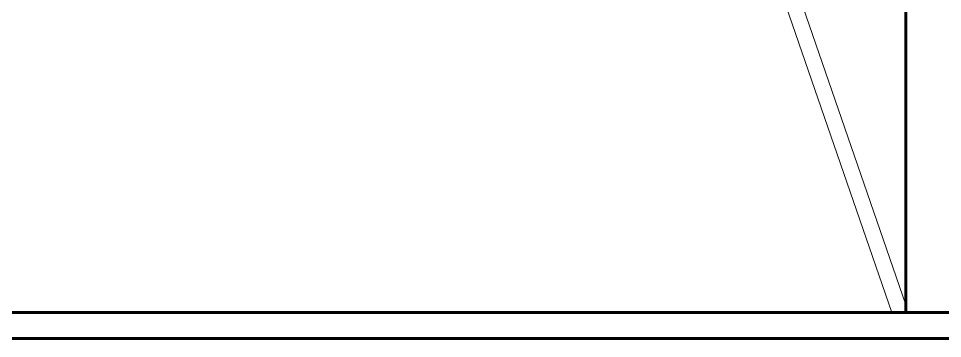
# Model space of a CAD drawing. Header units: millimetres. Extents: x 1769 to 2783, y -1222 to -971.
# Drawn here: x 2675.21 to 2692.97, y -1017.59 to -1011.43 of the extents above; entities that cross this region are included whole.
import ezdxf

# ---------------------------------------------------------------- set-up
doc = ezdxf.new("R2010")
doc.units = ezdxf.units.MM
doc.linetypes.add('501L', pattern=[5, 2.5, 2.5])
for name, color, linetype in [('MURO DIVISORIO', 71, '501L'), ('PIALSTRI', 7, 'Continuous'), ('quote', 6, 'Continuous')]:
    doc.layers.add(name, color=color, linetype=linetype)

msp = doc.modelspace()

# ---------------------------------------------------------------- linework, layer by layer
at = {"layer": 'MURO DIVISORIO', "color": 6, "linetype": '501L', "lineweight": 0}
for points in [[(2692.002, -1017.085), (2683.855, -993.474), (2692.269, -989.896)], [(2692.269, -1016.94), (2684.231, -993.641), (2692.269, -990.222)]]:
    msp.add_lwpolyline(points, dxfattribs=at)
at = {"layer": 'PIALSTRI', "lineweight": 60, "ltscale": 0.2}
for p, q in [((2692.269, -1017.085), (2692.269, -971.241)), ((2632.642, -1017.085), (2692.269, -1017.085))]:
    msp.add_line(p, q, dxfattribs=at)
at = {"layer": 'quote', "lineweight": 60, "ltscale": 0.2}
msp.add_line((2607.114, -1017.085), (2782.413, -1017.085), dxfattribs=at)
for points in [[(2606.614, -970.741), (2782.913, -970.741), (2782.913, -1017.585), (2606.614, -1017.585)], [(2607.114, -971.241), (2782.413, -971.241), (2782.413, -1017.085), (2607.114, -1017.085)]]:
    msp.add_lwpolyline(points, close=True, dxfattribs=at)

doc.saveas('drawing.dxf')
